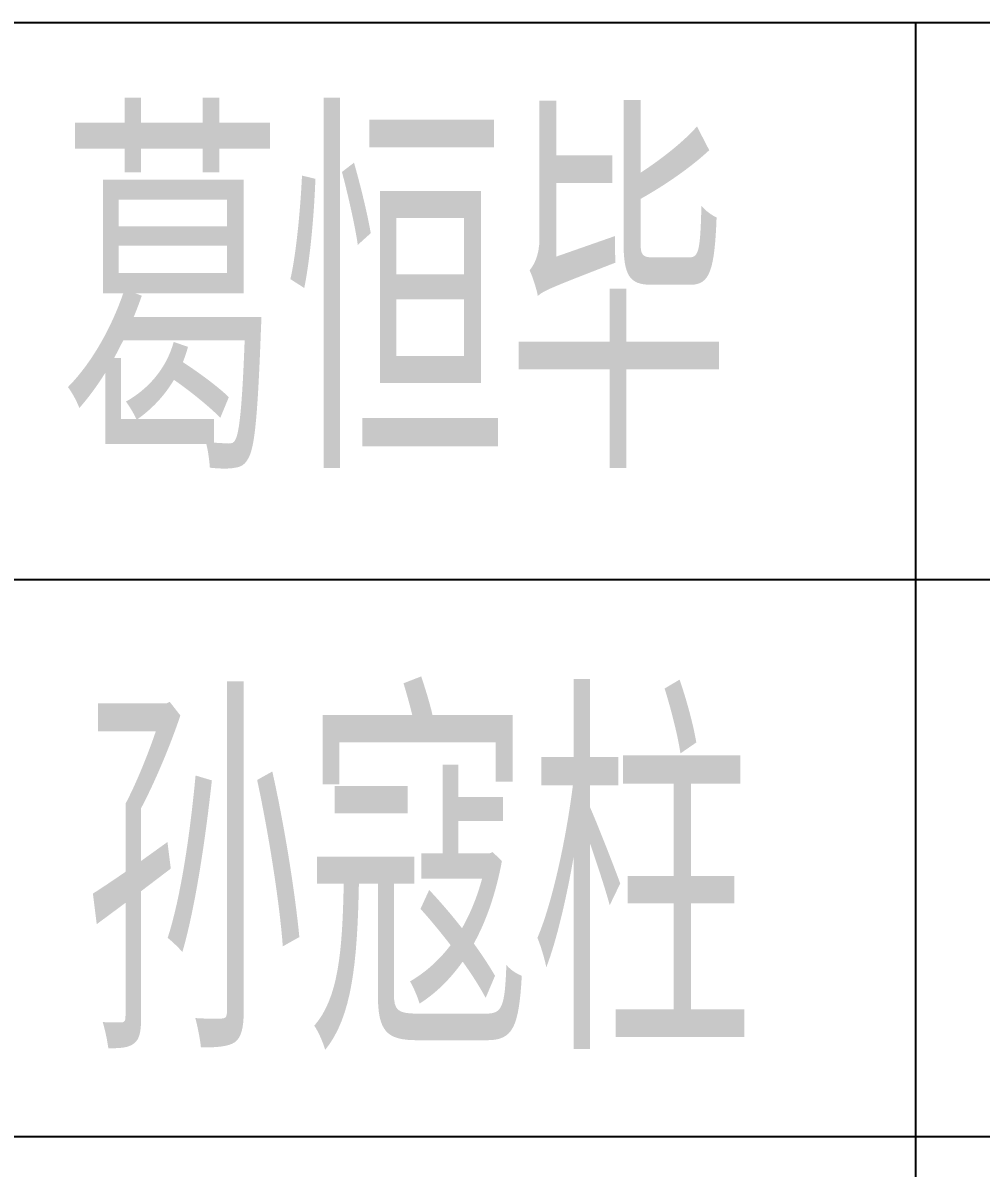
# Model space of a CAD drawing. Extents: x -165130 to 255370, y -346822 to 187778.
# Drawn here: x 156454 to 163340, y -159847 to -151622 of the extents above; entities that cross this region are included whole.
import ezdxf

# ---------------------------------------------------------------- set-up
doc = ezdxf.new("R2010")
doc.units = 0
doc.header["$MEASUREMENT"] = 0
doc.layers.get('0').update_dxf_attribs({"linetype": 'CONTINUOUS'})
doc.layers.add('PUB_TEXT', color=7, linetype='CONTINUOUS')
doc.layers.add('层0', color=253, linetype='CONTINUOUS')
doc.styles.get("Standard").update_dxf_attribs({"font": 'TSSDENG', "height": 3, "bigfont": 'TSSDCHN'})

# ---------------------------------------------------------------- blocks, each defined once
blk = doc.blocks.new('qar5gesfd')
for p, q in [((-2968.1, 157224.2), (-23968.1, 157224.2)), ((-20468.1, 154824.2), (-20468.1, 157224.2)), ((-13468.1, 156424.2), (-23968.1, 156424.2)), ((-13468.1, 155624.2), (-23968.1, 155624.2))]:
    blk.add_line(p, q)
at = {"layer": 'PUB_TEXT', "width": 0.7}
for s, p in [('葛恒毕', (-21696.9, 156584.1)), ('孙寇柱', (-21664.2, 155749.5))]:
    blk.add_text(s, height=482.27, dxfattribs=at).set_placement(p)

msp = doc.modelspace()

# ---------------------------------------------------------------- block references
at = {"layer": '层0', "xscale": 5, "yscale": 5, "zscale": 5}
msp.add_blockref('qar5gesfd', (265210.681, -937742.598, -625.1), dxfattribs=at)

doc.saveas('drawing.dxf')
